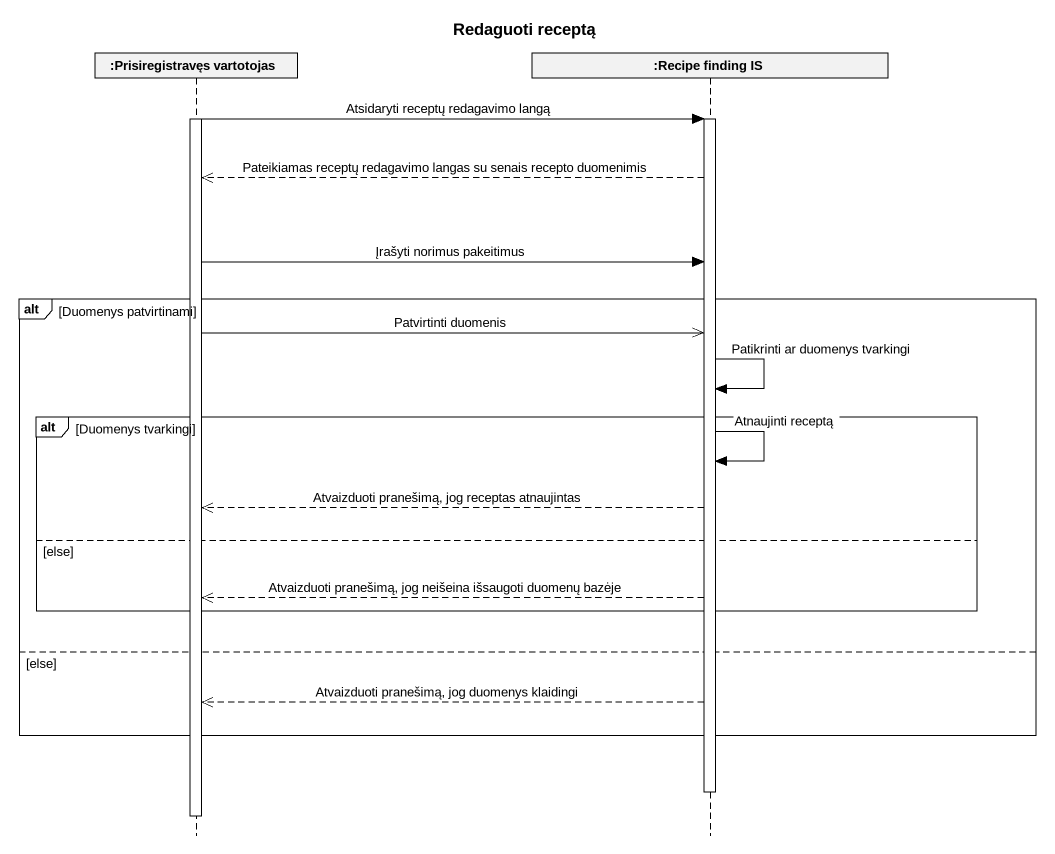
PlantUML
@startuml
title Redaguoti receptą
hide footbox
participant ":Prisiregistravęs vartotojas" as Prisiregistravęs_vartotojas
participant ":Recipe finding IS" as Recipe_finding_IS

activate Prisiregistravęs_vartotojas
Prisiregistravęs_vartotojas -> Recipe_finding_IS : Atsidaryti receptų redagavimo langą
activate Recipe_finding_IS
Recipe_finding_IS -->> Prisiregistravęs_vartotojas : Pateikiamas receptų redagavimo langas su senais recepto duomenimis
Prisiregistravęs_vartotojas -> Recipe_finding_IS : Įrašyti norimus pakeitimus
alt Duomenys patvirtinami
  Prisiregistravęs_vartotojas ->> Recipe_finding_IS : Patvirtinti duomenis
  Recipe_finding_IS -> Recipe_finding_IS : Patikrinti ar duomenys tvarkingi
  alt Duomenys tvarkingi
    Recipe_finding_IS -> Recipe_finding_IS : Atnaujinti receptą
    Recipe_finding_IS -->> Prisiregistravęs_vartotojas : Atvaizduoti pranešimą, jog receptas atnaujintas
  else else
    Recipe_finding_IS -->> Prisiregistravęs_vartotojas : Atvaizduoti pranešimą, jog neišeina išsaugoti duomenų bazėje
  end
else else
  Recipe_finding_IS -->> Prisiregistravęs_vartotojas : Atvaizduoti pranešimą, jog duomenys klaidingi
end
deactivate Recipe_finding_IS
deactivate Prisiregistravęs_vartotojas
@enduml
